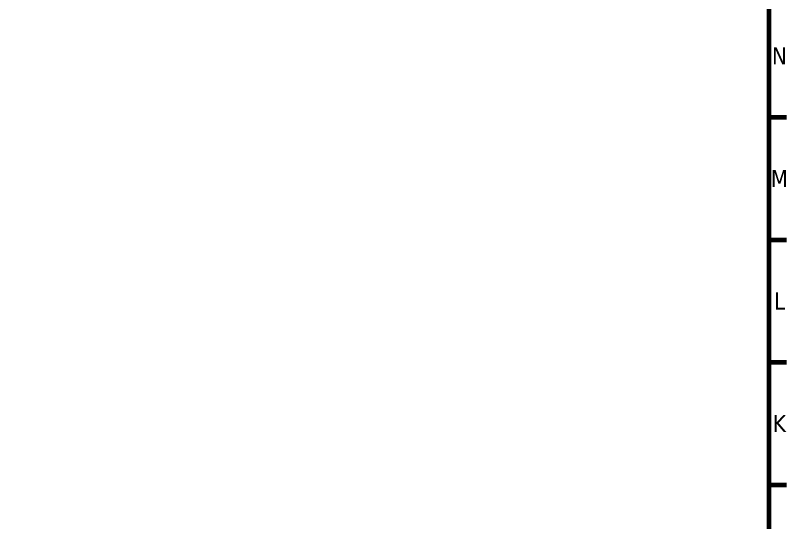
# Model space of a CAD drawing. Header units: millimetres. Extents: x 0 to 3000, y 0 to 3000.
# Drawn here: x 2540.6 to 2990.4, y 692.3 to 987.9 of the extents above; entities that cross this region are included whole.
import ezdxf

# ---------------------------------------------------------------- set-up
doc = ezdxf.new("R2010")
doc.units = ezdxf.units.MM
doc.layers.add('Border (ANSI)', color=7, linetype='Continuous', lineweight=70)
doc.styles.add('Note Text (ANSI)', font='tahoma.ttf')

# ---------------------------------------------------------------- blocks, each defined once
blk = doc.blocks.new('Borders Default Border')
at = {"layer": 'Border (ANSI)'}
for p, q in [((2980, 928.57), (2990.4, 928.57)), ((2980, 857.14), (2990.4, 857.14)), ((2980, 785.71), (2990.4, 785.71)), ((2980, 714.29), (2990.4, 714.29))]:
    blk.add_line(p, q, dxfattribs=at)
at = {"layer": 'Border (ANSI)', "flags": 128}
blk.add_lwpolyline([(20, 20), (20, 2980), (2980, 2980), (2980, 20), (20, 20)], dxfattribs=at)
at = {"layer": 'Border (ANSI)', "char_height": 10, "attachment_point": 7, "style": 'Note Text (ANSI)'}
for s, insert in [('N', (2981.81, 959.29)), ('M', (2981.1, 887.86)), ('L', (2982.98, 816.43)), ('K', (2982.36, 745))]:
    blk.add_mtext(s, dxfattribs=dict(at, insert=insert))

msp = doc.modelspace()

# ---------------------------------------------------------------- block references
msp.add_blockref('Borders Default Border', (0, 0))

doc.saveas('drawing.dxf')
